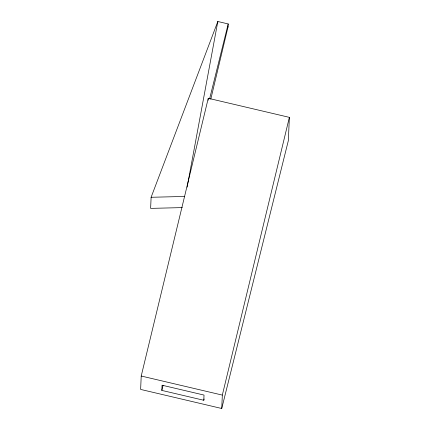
<?xml version="1.0" encoding="UTF-8"?>
<svg xmlns="http://www.w3.org/2000/svg" width="430" height="430" viewBox="0 0 430 430"><rect width="100%" height="100%" fill="white"/><g stroke="black" fill="none" stroke-linecap="round" stroke-linejoin="round"><path stroke-width="0.64" d="M141.217 376.019L140.631 389.424L221.74 408.5L288.358 140.572L289.368 117.358L208.26 98.287L141.217 376.019L222.326 395.095L221.74 408.5M210.781 99.19L228.072 26.741L228.196 23.94L217.822 21.5L151.113 197.279L150.629 208.383L182.288 207.599M161.825 390.408L162.056 385.205L204.024 395.073L203.799 400.276L161.825 390.408L163.072 385.312M208.174 100.276L208.26 98.287M217.747 23.182L217.795 22.059M187.12 187.184L217.822 21.5M222.326 395.095L289.368 117.358M203.799 400.276L204.11 399.002M209.625 98.793L228.196 23.94M227.282 28.595L228.072 26.741M151.113 197.279L184.75 196.446"/></g></svg>
